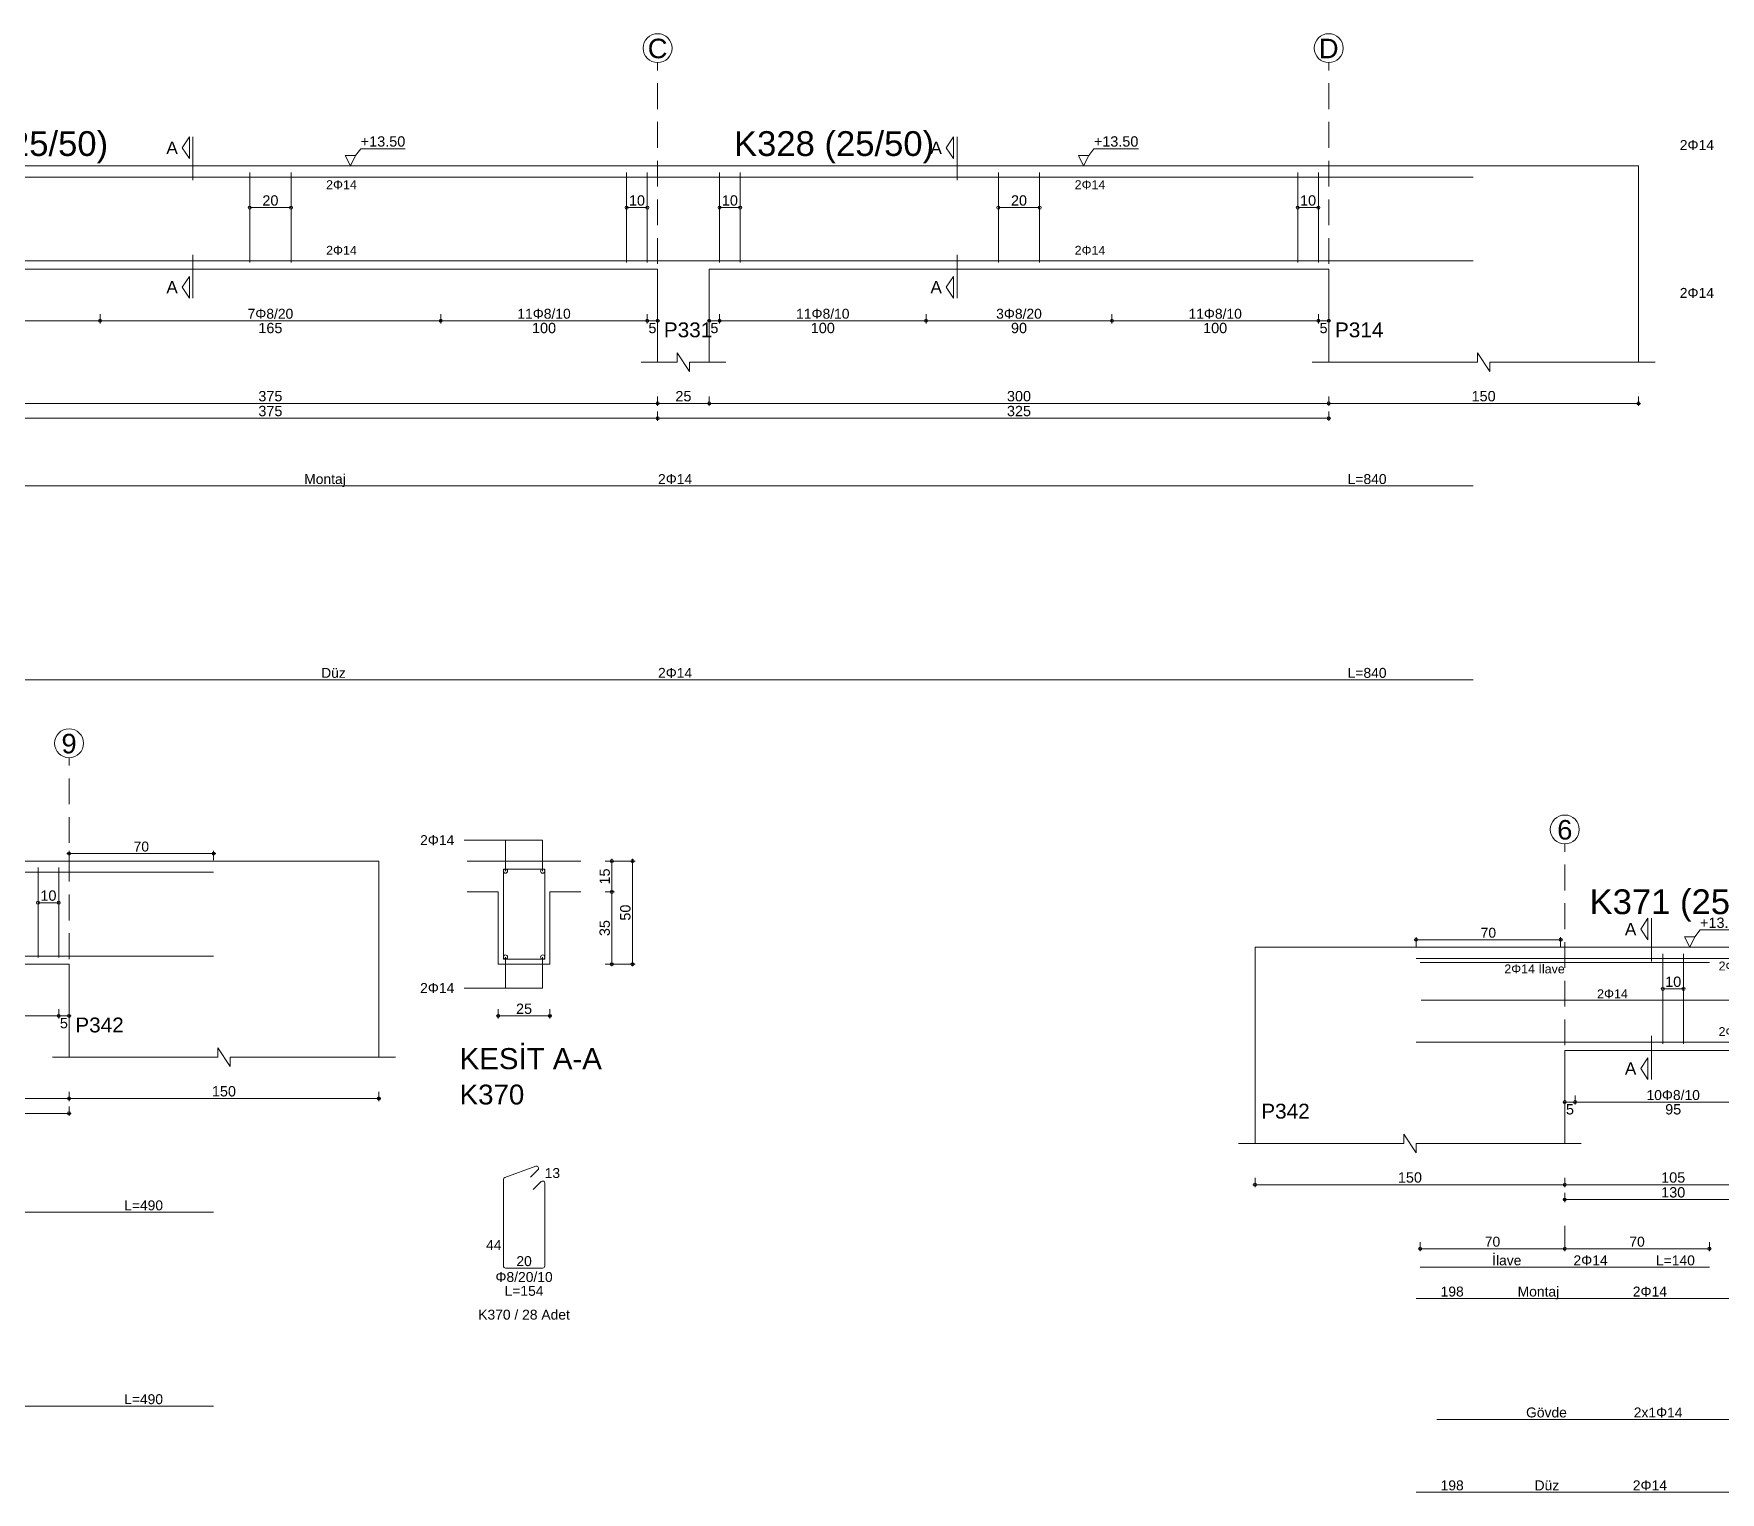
# Model space of a CAD drawing. Header units: millimetres. Extents: x 23801 to 80069, y 9628 to 14137.
# Drawn here: x 75809 to 77034, y 11961 to 13020 of the extents above; entities that cross this region are included whole.
import ezdxf

# ---------------------------------------------------------------- set-up
doc = ezdxf.new("R2010")
doc.units = ezdxf.units.MM
doc.linetypes.add('DASHDOT2', pattern=[12.7, 6.35, -3.175, 0, -3.175])
doc.linetypes.add('DASHED4', pattern=[18.75, 12.5, -6.25])
doc.layers.add('aks', color=251, linetype='DASHDOT2', lineweight=35)
for name, color, linetype in [('Donatı Topl. Uzun. Yazısı', 7, 'Continuous'), ('Donatı Uz. Yazısı', 7, 'Continuous'), ('Donatı Yazısı', 7, 'Continuous'), ('Donatı Çizgisi', 7, 'Continuous'), ('Kiriş', 7, 'Continuous'), ('Standart', 7, 'Continuous'), ('Ölçülendirme', 7, 'Continuous')]:
    doc.layers.add(name, color=color, linetype=linetype)
doc.styles.add('arial_1_18', font='arial.ttf', dxfattribs={"height": 0.2})

# ---------------------------------------------------------------- blocks, each defined once
blk = doc.blocks.new('IDE213Entity7542')
at = {"layer": 'aks', "color": 30, "linetype": 'DASHED4', "lineweight": 5}
for points in [[(13192.88, 2001.7), (13192.88, 2136.7)], [(13517.88, 2001.7), (13517.88, 2136.7)]]:
    blk.add_lwpolyline(points, dxfattribs=at)
at = {"layer": 'aks', "color": 1, "linetype": 'Continuous', "lineweight": 5}
for centre in [(13192.88, 2143.7), (13517.88, 2143.7)]:
    blk.add_circle(centre, 7, dxfattribs=at)
at = {"layer": 'Donatı Çizgisi', "color": 5, "linetype": 'Continuous', "lineweight": 5}
for points in [[(12995.38, 2039.9), (12995.38, 2083.5)], [(13015.38, 2039.9), (13015.38, 2083.5)], [(13177.88, 2039.9), (13177.88, 2083.5)], [(13187.88, 2039.9), (13187.88, 2083.5)], [(13222.88, 2039.9), (13222.88, 2083.5)], [(13232.88, 2039.9), (13232.88, 2083.5)], [(13357.88, 2039.9), (13357.88, 2083.5)], [(13377.88, 2039.9), (13377.88, 2083.5)], [(13502.88, 2039.9), (13502.88, 2083.5)], [(13512.88, 2039.9), (13512.88, 2083.5)], [(12747.88, 2081.3), (13587.88, 2081.3)], [(12747.88, 2040.7), (13587.88, 2040.7)], [(12747.88, 1931.7), (13587.88, 1931.7)], [(12747.88, 1837.85), (13587.88, 1837.85)]]:
    blk.add_lwpolyline(points, dxfattribs=at)
at = {"layer": 'Kiriş', "color": 1, "linetype": 'Continuous', "lineweight": 5}
for points in [[(12667.88, 2086.7), (13667.88, 2086.7)], [(13667.88, 1991.7), (13667.88, 2086.7)], [(12817.88, 2036.7), (13192.88, 2036.7)], [(13192.88, 1991.7), (13192.88, 2036.7)], [(13217.88, 2036.7), (13517.88, 2036.7)], [(13217.88, 1991.7), (13217.88, 2036.7)], [(13517.88, 1991.7), (13517.88, 2036.7)], [(13208.38, 1987.2), (13202.38, 1996.2)], [(13202.38, 1991.7), (13202.38, 1996.2)], [(13595.88, 1987.2), (13589.88, 1996.2)], [(13589.88, 1991.7), (13589.88, 1996.2)], [(13184.88, 1991.7), (13202.38, 1991.7)], [(13208.38, 1991.7), (13225.88, 1991.7)], [(13208.38, 1987.2), (13208.38, 1991.7)], [(13509.88, 1991.7), (13589.88, 1991.7)], [(13595.88, 1991.7), (13675.88, 1991.7)], [(13595.88, 1987.2), (13595.88, 1991.7)]]:
    blk.add_lwpolyline(points, dxfattribs=at)
at = {"layer": 'Ölçülendirme', "color": 1, "linetype": 'Continuous', "lineweight": 5}
for points in [[(12962.63, 2095.45), (12966.13, 2100.7)], [(12966.13, 2090.2), (12966.13, 2100.7)], [(12967.88, 2079.7), (12967.88, 2100.7)], [(13332.63, 2095.45), (13336.13, 2100.7)], [(13336.13, 2090.2), (13336.13, 2100.7)], [(13337.88, 2079.7), (13337.88, 2100.7)], [(12966.13, 2090.2), (12962.63, 2095.45)], [(13044.13, 2086.7), (13041.63, 2091.7)], [(13041.63, 2091.7), (13046.63, 2091.7)], [(13046.63, 2091.7), (13044.13, 2086.7)], [(13046.63, 2091.7), (13049.13, 2095.03)], [(13049.13, 2095.03), (13070.69, 2095.03)], [(13336.13, 2090.2), (13332.63, 2095.45)], [(13399.13, 2086.7), (13396.63, 2091.7)], [(13396.63, 2091.7), (13401.63, 2091.7)], [(13401.63, 2091.7), (13399.13, 2086.7)], [(13401.63, 2091.7), (13404.13, 2095.03)], [(13404.13, 2095.03), (13425.69, 2095.03)], [(13044.13, 2086.7), (13044.13, 2086.7)], [(13399.13, 2086.7), (13399.13, 2086.7)], [(12995.38, 2066.5), (13015.38, 2066.5)], [(13177.88, 2066.5), (13187.88, 2066.5)], [(13222.88, 2066.5), (13232.88, 2066.5)], [(13357.88, 2066.5), (13377.88, 2066.5)], [(13502.88, 2066.5), (13512.88, 2066.5)], [(12967.88, 2022.7), (12967.88, 2043.7)], [(13337.88, 2022.7), (13337.88, 2043.7)], [(12962.63, 2027.95), (12966.13, 2033.2)], [(12966.13, 2022.7), (12962.63, 2027.95)], [(12966.13, 2022.7), (12966.13, 2033.2)], [(13332.63, 2027.95), (13336.13, 2033.2)], [(13336.13, 2022.7), (13332.63, 2027.95)], [(13336.13, 2022.7), (13336.13, 2033.2)], [(12816.88, 2011.7), (13193.88, 2011.7)], [(12922.88, 2010.45), (12922.88, 2014.95)], [(13087.88, 2010.45), (13087.88, 2014.95)], [(13187.88, 2010.45), (13187.88, 2014.95)], [(13192.88, 2010.45), (13192.88, 2014.95)], [(13216.88, 2011.7), (13518.88, 2011.7)], [(13217.88, 2010.45), (13217.88, 2014.95)], [(13222.88, 2010.45), (13222.88, 2014.95)], [(13322.88, 2010.45), (13322.88, 2014.95)], [(13412.88, 2010.45), (13412.88, 2014.95)], [(13512.88, 2010.45), (13512.88, 2014.95)], [(13517.88, 2010.45), (13517.88, 2014.95)], [(12666.88, 1971.7), (13668.88, 1971.7)], [(13192.88, 1970.45), (13192.88, 1974.95)], [(13217.88, 1970.45), (13217.88, 1974.95)], [(13517.88, 1970.45), (13517.88, 1974.95)], [(13667.88, 1970.45), (13667.88, 1974.95)], [(12816.88, 1964.5), (13518.88, 1964.5)], [(13192.88, 1963.25), (13192.88, 1967.75)], [(13517.88, 1963.25), (13517.88, 1967.75)]]:
    blk.add_lwpolyline(points, dxfattribs=at)
for centre in [(12995.38, 2066.5), (13015.38, 2066.5), (13177.88, 2066.5), (13187.88, 2066.5), (13222.88, 2066.5), (13232.88, 2066.5), (13357.88, 2066.5), (13377.88, 2066.5), (13502.88, 2066.5), (13512.88, 2066.5), (12922.88, 2011.7), (12922.88, 2011.7), (13087.88, 2011.7), (13087.88, 2011.7), (13187.88, 2011.7), (13187.88, 2011.7), (13192.88, 2011.7), (13217.88, 2011.7), (13222.88, 2011.7), (13222.88, 2011.7), (13322.88, 2011.7), (13322.88, 2011.7), (13412.88, 2011.7), (13412.88, 2011.7), (13512.88, 2011.7), (13512.88, 2011.7), (13517.88, 2011.7), (13192.88, 1971.7), (13192.88, 1971.7), (13217.88, 1971.7), (13217.88, 1971.7), (13517.88, 1971.7), (13517.88, 1971.7), (13667.88, 1971.7), (13192.88, 1964.5), (13192.88, 1964.5), (13517.88, 1964.5)]:
    blk.add_circle(centre, 0.75, dxfattribs=at)
at = {"layer": 'aks', "color": 1, "linetype": 'Continuous', "lineweight": 5, "style": 'arial_1_18'}
for s, p in [('C', (13188.12, 2138.82)), ('D', (13513.12, 2138.82))]:
    blk.add_text(s, height=9.45, dxfattribs=at).set_placement(p)
at = {"layer": 'Donatı Topl. Uzun. Yazısı', "color": 1, "linetype": 'Continuous', "lineweight": 5, "style": 'arial_1_18'}
for p in [(13527.05, 1932.66), (13527.05, 1838.81)]:
    blk.add_text('L=840', height=4.8, dxfattribs=at).set_placement(p)
at = {"layer": 'Donatı Yazısı', "color": 5, "linetype": 'Continuous', "lineweight": 5, "style": 'arial_1_18'}
for p in [(13687.88, 2094.4), (13687.88, 2022.8), (13193.08, 1932.66), (13193.08, 1838.81)]:
    blk.add_text('2Φ14', height=4.8, dxfattribs=at).set_placement(p)
for p in [(13032.34, 2075.42), (13394.84, 2075.42), (13032.34, 2043.66), (13394.84, 2043.66)]:
    blk.add_text('2Φ14', height=4.32, rotation=360, dxfattribs=at).set_placement(p)
at = {"layer": 'Donatı Yazısı', "color": 1, "linetype": 'Continuous', "lineweight": 5, "style": 'arial_1_18'}
for s, p in [('Montaj', (13021.75, 1932.66)), ('Düz', (13029.96, 1838.81))]:
    blk.add_text(s, height=4.8, dxfattribs=at).set_placement(p)
at = {"layer": 'Kiriş', "color": 1, "linetype": 'Continuous', "lineweight": 5, "style": 'arial_1_18'}
for s, height, p in [('K327 (25/50)', 12, (12829.88, 2091.5)), ('K328 (25/50)', 12, (13229.88, 2091.5)), ('P331', 7.2, (13195.88, 2003.7)), ('P314', 7.2, (13520.88, 2003.7))]:
    blk.add_text(s, height=height, dxfattribs=at).set_placement(p)
at = {"layer": 'Ölçülendirme', "color": 1, "linetype": 'Continuous', "lineweight": 5, "style": 'arial_1_18'}
for s, height, p in [('+13.50', 5, (13049.13, 2096.03)), ('+13.50', 5, (13404.13, 2096.03)), ('A', 5.95, (12954.99, 2092.48)), ('A', 5.95, (13324.99, 2092.48)), ('A', 5.95, (12954.99, 2024.98)), ('A', 5.95, (13324.99, 2024.98)), ('165', 5, (12999.55, 2005.7)), ('100', 5, (13132.05, 2005.7)), ('5', 5, (13188.44, 2005.7)), ('5', 5, (13218.44, 2005.7)), ('100', 5, (13267.05, 2005.7)), ('90', 5, (13364, 2005.7)), ('100', 5, (13457.05, 2005.7)), ('5', 5, (13513.44, 2005.7)), ('375', 5, (12999.55, 1972.7)), ('25', 5, (13201.5, 1972.7)), ('300', 5, (13362.05, 1972.7)), ('150', 5, (13587.05, 1972.7)), ('375', 5, (12999.55, 1965.5)), ('325', 5, (13362.05, 1965.5))]:
    blk.add_text(s, height=height, dxfattribs=at).set_placement(p)
for s, p in [('20', (13001.5, 2067.46)), ('10', (13179, 2067.46)), ('10', (13224, 2067.46)), ('20', (13364, 2067.46)), ('10', (13504, 2067.46))]:
    blk.add_text(s, height=5, rotation=360, dxfattribs=at).set_placement(p)
at = {"layer": 'Ölçülendirme', "color": 5, "linetype": 'Continuous', "lineweight": 5, "style": 'arial_1_18'}
for s, p in [('7Φ8/20', (12994.32, 2012.7)), ('11Φ8/10', (13124.95, 2012.7)), ('11Φ8/10', (13259.95, 2012.7)), ('3Φ8/20', (13356.82, 2012.7)), ('11Φ8/10', (13449.95, 2012.7))]:
    blk.add_text(s, height=4.8, dxfattribs=at).set_placement(p)
blk = doc.blocks.new('IDE213Entity7572')
at = {"layer": 'aks', "color": 30, "linetype": 'DASHED4', "lineweight": 5}
blk.add_lwpolyline([(12903.61, 1648.65), (12903.61, 1783.65)], dxfattribs=at)
at = {"layer": 'aks', "color": 1, "linetype": 'Continuous', "lineweight": 5}
blk.add_circle((12903.61, 1790.65), 7, dxfattribs=at)
at = {"layer": 'Donatı Çizgisi', "color": 5, "linetype": 'Continuous', "lineweight": 5}
for points in [[(12483.61, 1728.25), (12973.61, 1728.25)], [(12888.61, 1686.85), (12888.61, 1730.45)], [(12898.61, 1686.85), (12898.61, 1730.45)], [(13113.94, 1686.15), (13113.94, 1729.75)], [(13113.94, 1729.75), (13133.94, 1729.75)], [(13133.94, 1686.15), (13133.94, 1729.75)], [(12483.61, 1687.65), (12973.61, 1687.65)], [(13113.94, 1686.15), (13133.94, 1686.15)], [(13114.62, 1580.39), (13129.62, 1585.86)], [(13113.94, 1537.57), (13113.94, 1579.44)], [(13127.05, 1580.54), (13130.69, 1584.18)], [(13128.43, 1574.63), (13132.2, 1578.41)], [(13133.94, 1537.57), (13133.94, 1577.69)], [(12483.61, 1563.55), (12973.61, 1563.55)], [(13114.96, 1536.55), (13132.92, 1536.55)], [(12483.61, 1469.7), (12973.61, 1469.7)]]:
    blk.add_lwpolyline(points, dxfattribs=at)
for centre in [(13114.94, 1728.75), (13132.94, 1728.75), (13114.94, 1687.15), (13132.94, 1687.15)]:
    blk.add_circle(centre, 1, dxfattribs=at)
for centre, start, end in [((13129.97, 1584.9), 315, 110), ((13114.96, 1579.44), 110, 180), ((13132.92, 1577.69), 0, 135), ((13114.96, 1537.57), 180, 270), ((13132.92, 1537.57), 270, 0)]:
    blk.add_arc(centre, 1.02, start, end, dxfattribs=at)
at = {"layer": 'Kiriş', "color": 1, "linetype": 'Continuous', "lineweight": 5}
for points in [[(12553.61, 1733.65), (13053.61, 1733.65)], [(13053.61, 1638.65), (13053.61, 1733.65)], [(13096.44, 1733.65), (13151.44, 1733.65)], [(13096.44, 1718.65), (13111.44, 1718.65)], [(13111.44, 1683.65), (13111.44, 1718.65)], [(13136.44, 1718.65), (13151.44, 1718.65)], [(13136.44, 1683.65), (13136.44, 1718.65)], [(12553.61, 1683.65), (12903.61, 1683.65)], [(12903.61, 1638.65), (12903.61, 1683.65)], [(13111.44, 1683.65), (13136.44, 1683.65)], [(12981.61, 1634.15), (12975.61, 1643.15)], [(12975.61, 1638.65), (12975.61, 1643.15)], [(12895.61, 1638.65), (12975.61, 1638.65)], [(12981.61, 1638.65), (13061.61, 1638.65)], [(12981.61, 1634.15), (12981.61, 1638.65)]]:
    blk.add_lwpolyline(points, dxfattribs=at)
at = {"layer": 'Ölçülendirme', "color": 1, "linetype": 'Continuous', "lineweight": 5}
for points in [[(13094.94, 1743.75), (13132.94, 1743.75)], [(13114.94, 1728.75), (13114.94, 1743.75)], [(13132.94, 1728.75), (13132.94, 1743.75)], [(12902.61, 1737.25), (12974.61, 1737.25)], [(12903.61, 1734), (12903.61, 1738.5)], [(12973.61, 1734), (12973.61, 1738.5)], [(13163.19, 1733.65), (13177.69, 1733.65)], [(13166.44, 1682.65), (13166.44, 1734.65)], [(13176.44, 1682.65), (13176.44, 1734.65)], [(13163.19, 1718.65), (13167.69, 1718.65)], [(12888.61, 1713.45), (12898.61, 1713.45)], [(13114.94, 1672.15), (13114.94, 1687.15)], [(13132.94, 1672.15), (13132.94, 1687.15)], [(13163.19, 1683.65), (13177.69, 1683.65)], [(13094.94, 1672.15), (13132.94, 1672.15)], [(12552.61, 1658.65), (12904.61, 1658.65)], [(12898.61, 1657.4), (12898.61, 1661.9)], [(12903.61, 1657.4), (12903.61, 1661.9)], [(13110.44, 1658.65), (13137.44, 1658.65)], [(13111.44, 1657.4), (13111.44, 1661.9)], [(13136.44, 1657.4), (13136.44, 1661.9)], [(12297.61, 1618.65), (13054.61, 1618.65)], [(12903.61, 1617.4), (12903.61, 1621.9)], [(13053.61, 1617.4), (13053.61, 1621.9)], [(12552.61, 1611.45), (12904.61, 1611.45)], [(12903.61, 1610.2), (12903.61, 1614.7)]]:
    blk.add_lwpolyline(points, dxfattribs=at)
for centre in [(12903.61, 1737.25), (12973.61, 1737.25), (13166.44, 1733.65), (13176.44, 1733.65), (13166.44, 1718.65), (12888.61, 1713.45), (12898.61, 1713.45), (13166.44, 1683.65), (13176.44, 1683.65), (12898.61, 1658.65), (12898.61, 1658.65), (12903.61, 1658.65), (13111.44, 1658.65), (13136.44, 1658.65), (12903.61, 1618.65), (12903.61, 1618.65), (13053.61, 1618.65), (12903.61, 1611.45)]:
    blk.add_circle(centre, 0.75, dxfattribs=at)
at = {"layer": 'aks', "color": 1, "linetype": 'Continuous', "lineweight": 5, "style": 'arial_1_18'}
blk.add_text('9', height=9.45, dxfattribs=at).set_placement((12899.94, 1785.77))
at = {"layer": 'Donatı Topl. Uzun. Yazısı', "color": 1, "linetype": 'Continuous', "lineweight": 5, "style": 'arial_1_18'}
for s, p in [('L=490', (12930.28, 1564.51)), ('L=154', (13114.53, 1523.11)), ('L=490', (12930.28, 1470.66))]:
    blk.add_text(s, height=4.8, dxfattribs=at).set_placement(p)
at = {"layer": 'Donatı Uz. Yazısı', "color": 1, "linetype": 'Continuous', "lineweight": 5, "style": 'arial_1_18'}
for s, p in [('13', (13133.94, 1580.15)), ('44', (13105.53, 1545.27)), ('20', (13120.22, 1537.51))]:
    blk.add_text(s, height=4.8, dxfattribs=at).set_placement(p)
at = {"layer": 'Donatı Yazısı', "color": 5, "linetype": 'Continuous', "lineweight": 5, "style": 'arial_1_18'}
for s, p in [('2Φ14', (13073.61, 1741.35)), ('2Φ14', (13073.61, 1669.75)), ('Φ8/20/10', (13110.08, 1529.83)), ('K370 / 28 Adet', (13101.76, 1511.59))]:
    blk.add_text(s, height=4.8, dxfattribs=at).set_placement(p)
at = {"layer": 'Kiriş', "color": 1, "linetype": 'Continuous', "lineweight": 5, "style": 'arial_1_18'}
for s, height, p in [('P342', 7.2, (12906.61, 1650.65)), ('KESİT A-A', 10.2, (13092.74, 1632.85)), ('K370', 9.6, (13092.74, 1615.77))]:
    blk.add_text(s, height=height, dxfattribs=at).set_placement(p)
at = {"layer": 'Ölçülendirme', "color": 1, "linetype": 'Continuous', "lineweight": 5, "style": 'arial_1_18'}
for s, height, p in [('70', 4.8, (12934.88, 1738.25)), ('25', 5, (13120.06, 1659.61)), ('5', 5, (12899.17, 1652.65)), ('150', 5, (12972.78, 1619.65))]:
    blk.add_text(s, height=height, dxfattribs=at).set_placement(p)
for s, rotation, p in [('15', 90, (13165.48, 1722.27)), ('10', 360, (12889.73, 1714.41)), ('50', 90, (13175.48, 1704.77)), ('35', 90, (13165.48, 1697.27))]:
    blk.add_text(s, height=5, rotation=rotation, dxfattribs=at).set_placement(p)
blk = doc.blocks.new('IDE213Entity7573')
at = {"layer": 'aks', "color": 30, "linetype": 'DASHED4', "lineweight": 5}
for points in [[(13595.45, 1648.65), (13595.45, 1783.65)], [(13725.45, 1648.65), (13725.45, 1783.65)], [(13595.45, 1587.65), (13595.45, 1598.65)]]:
    blk.add_lwpolyline(points, dxfattribs=at)
at = {"layer": 'aks', "color": 1, "linetype": 'Continuous', "lineweight": 5}
for centre in [(13595.45, 1790.65), (13725.45, 1790.65)]:
    blk.add_circle(centre, 7, dxfattribs=at)
at = {"layer": 'Donatı Çizgisi', "color": 5, "linetype": 'Continuous', "lineweight": 5}
for points in [[(13523.45, 1728.25), (13721.45, 1728.25)], [(13525.45, 1726.25), (13665.45, 1726.25)], [(13642.95, 1686.85), (13642.95, 1730.45)], [(13652.95, 1686.85), (13652.95, 1730.45)], [(13721.45, 1686.25), (13721.45, 1729.65)], [(13792.87, 1686.15), (13792.87, 1729.75)], [(13792.87, 1729.75), (13812.87, 1729.75)], [(13812.87, 1686.15), (13812.87, 1729.75)], [(13525.95, 1707.95), (13720.95, 1707.95)], [(13523.45, 1687.65), (13721.45, 1687.65)], [(13792.87, 1686.15), (13812.87, 1686.15)], [(13793.54, 1580.39), (13808.55, 1585.86)], [(13525.45, 1578.65), (13665.45, 1578.65)], [(13792.87, 1537.57), (13792.87, 1579.44)], [(13805.98, 1580.54), (13809.62, 1584.18)], [(13807.36, 1574.63), (13811.13, 1578.41)], [(13812.87, 1537.57), (13812.87, 1577.69)], [(13523.45, 1563.55), (13721.45, 1563.55)], [(13721.45, 1521.55), (13721.45, 1563.55)], [(13793.89, 1536.55), (13811.85, 1536.55)], [(13721.45, 1469.7), (13721.45, 1511.7)], [(13533.45, 1505), (13713.45, 1505)], [(13523.45, 1469.7), (13721.45, 1469.7)]]:
    blk.add_lwpolyline(points, dxfattribs=at)
for centre in [(13793.87, 1728.75), (13799.87, 1728.75), (13805.87, 1728.75), (13811.87, 1728.75), (13793.87, 1707.95), (13811.87, 1707.95), (13793.87, 1687.15), (13811.87, 1687.15)]:
    blk.add_circle(centre, 1, dxfattribs=at)
for centre, start, end in [((13808.9, 1584.9), 315, 110), ((13793.89, 1579.44), 110, 180), ((13811.85, 1577.69), 0, 135), ((13793.89, 1537.57), 180, 270), ((13811.85, 1537.57), 270, 0)]:
    blk.add_arc(centre, 1.02, start, end, dxfattribs=at)
at = {"layer": 'Kiriş', "color": 1, "linetype": 'Continuous', "lineweight": 5}
for points in [[(13445.45, 1733.65), (13725.45, 1733.65)], [(13445.45, 1638.65), (13445.45, 1733.65)], [(13725.45, 1683.65), (13725.45, 1733.65)], [(13775.37, 1733.65), (13830.37, 1733.65)], [(13775.37, 1718.65), (13790.37, 1718.65)], [(13790.37, 1683.65), (13790.37, 1718.65)], [(13815.37, 1718.65), (13830.37, 1718.65)], [(13815.37, 1683.65), (13815.37, 1718.65)], [(13595.45, 1683.65), (13725.45, 1683.65)], [(13595.45, 1638.65), (13595.45, 1683.65)], [(13790.37, 1683.65), (13815.37, 1683.65)], [(13523.45, 1634.15), (13517.45, 1643.15)], [(13517.45, 1638.65), (13517.45, 1643.15)], [(13437.45, 1638.65), (13517.45, 1638.65)], [(13523.45, 1638.65), (13603.45, 1638.65)], [(13523.45, 1634.15), (13523.45, 1638.65)]]:
    blk.add_lwpolyline(points, dxfattribs=at)
at = {"layer": 'Kiriş', "color": 1, "linetype": 'DASHED4', "lineweight": 5}
for points in [[(13700.45, 1683.65), (13700.45, 1733.65)], [(13725.45, 1683.65), (13725.45, 1733.65)]]:
    blk.add_lwpolyline(points, dxfattribs=at)
at = {"layer": 'Ölçülendirme', "color": 1, "linetype": 'Continuous', "lineweight": 5}
for points in [[(13632.2, 1742.4), (13635.7, 1747.65)], [(13635.7, 1737.15), (13632.2, 1742.4)], [(13635.7, 1737.15), (13635.7, 1747.65)], [(13637.45, 1726.65), (13637.45, 1747.65)], [(13658.45, 1738.65), (13660.95, 1741.98)], [(13660.95, 1741.98), (13682.51, 1741.98)], [(13773.87, 1743.75), (13811.87, 1743.75)], [(13793.87, 1728.75), (13793.87, 1743.75)], [(13799.87, 1728.75), (13799.87, 1743.75)], [(13805.87, 1728.75), (13805.87, 1743.75)], [(13811.87, 1728.75), (13811.87, 1743.75)], [(13522.45, 1737.25), (13594.45, 1737.25)], [(13523.45, 1734), (13523.45, 1738.5)], [(13593.45, 1734), (13593.45, 1738.5)], [(13655.95, 1733.65), (13653.45, 1738.65)], [(13653.45, 1738.65), (13658.45, 1738.65)], [(13658.45, 1738.65), (13655.95, 1733.65)], [(13655.95, 1733.65), (13655.95, 1733.65)], [(13842.12, 1733.65), (13856.62, 1733.65)], [(13845.37, 1682.65), (13845.37, 1734.65)], [(13855.37, 1682.65), (13855.37, 1734.65)], [(13842.12, 1718.65), (13846.62, 1718.65)], [(13642.95, 1713.45), (13652.95, 1713.45)], [(13773.87, 1712.95), (13811.87, 1712.95)], [(13793.87, 1707.95), (13793.87, 1712.95)], [(13811.87, 1707.95), (13811.87, 1712.95)], [(13637.45, 1669.65), (13637.45, 1690.65)], [(13793.87, 1672.15), (13793.87, 1687.15)], [(13811.87, 1672.15), (13811.87, 1687.15)], [(13842.12, 1683.65), (13856.62, 1683.65)], [(13632.2, 1674.9), (13635.7, 1680.15)], [(13635.7, 1669.65), (13632.2, 1674.9)], [(13635.7, 1669.65), (13635.7, 1680.15)], [(13773.87, 1672.15), (13811.87, 1672.15)], [(13594.45, 1658.65), (13726.45, 1658.65)], [(13595.45, 1657.4), (13595.45, 1661.9)], [(13600.45, 1657.4), (13600.45, 1661.9)], [(13695.45, 1657.4), (13695.45, 1661.9)], [(13700.45, 1657.4), (13700.45, 1661.9)], [(13725.45, 1657.4), (13725.45, 1661.9)], [(13789.37, 1658.65), (13816.37, 1658.65)], [(13790.37, 1657.4), (13790.37, 1661.9)], [(13815.37, 1657.4), (13815.37, 1661.9)], [(13444.45, 1618.65), (13726.45, 1618.65)], [(13445.45, 1617.4), (13445.45, 1621.9)], [(13595.45, 1617.4), (13595.45, 1621.9)], [(13700.45, 1617.4), (13700.45, 1621.9)], [(13725.45, 1617.4), (13725.45, 1621.9)], [(13594.45, 1611.45), (13726.45, 1611.45)], [(13595.45, 1610.2), (13595.45, 1614.7)], [(13725.45, 1610.2), (13725.45, 1614.7)], [(13524.45, 1587.65), (13596.45, 1587.65)], [(13525.45, 1586.4), (13525.45, 1590.9)], [(13594.45, 1587.65), (13666.45, 1587.65)], [(13595.45, 1586.4), (13595.45, 1590.9)], [(13595.45, 1586.4), (13595.45, 1590.9)], [(13665.45, 1586.4), (13665.45, 1590.9)]]:
    blk.add_lwpolyline(points, dxfattribs=at)
for centre in [(13523.45, 1737.25), (13593.45, 1737.25), (13845.37, 1733.65), (13855.37, 1733.65), (13845.37, 1718.65), (13642.95, 1713.45), (13652.95, 1713.45), (13845.37, 1683.65), (13855.37, 1683.65), (13595.45, 1658.65), (13600.45, 1658.65), (13600.45, 1658.65), (13695.45, 1658.65), (13695.45, 1658.65), (13700.45, 1658.65), (13700.45, 1658.65), (13725.45, 1658.65), (13790.37, 1658.65), (13815.37, 1658.65), (13445.45, 1618.65), (13595.45, 1618.65), (13595.45, 1618.65), (13700.45, 1618.65), (13700.45, 1618.65), (13725.45, 1618.65), (13595.45, 1611.45), (13725.45, 1611.45), (13525.45, 1587.65), (13595.45, 1587.65), (13595.45, 1587.65), (13665.45, 1587.65)]:
    blk.add_circle(centre, 0.75, dxfattribs=at)
at = {"layer": 'aks', "color": 1, "linetype": 'Continuous', "lineweight": 5, "style": 'arial_1_18'}
for s, p in [('6', (13591.78, 1785.77)), ('3', (13721.78, 1785.77))]:
    blk.add_text(s, height=9.45, dxfattribs=at).set_placement(p)
at = {"layer": 'Donatı Topl. Uzun. Yazısı', "color": 1, "linetype": 'Continuous', "lineweight": 5, "style": 'arial_1_18'}
for s, p in [('L=140', (13639.62, 1579.61)), ('L=240', (13692.72, 1564.51)), ('L=154', (13793.45, 1523.11)), ('L=195', (13685.62, 1505.96)), ('L=240', (13692.72, 1470.66))]:
    blk.add_text(s, height=4.8, dxfattribs=at).set_placement(p)
at = {"layer": 'Donatı Uz. Yazısı', "color": 1, "linetype": 'Continuous', "lineweight": 5, "style": 'arial_1_18'}
for s, p in [('13', (13812.87, 1580.15)), ('198', (13535.33, 1564.51)), ('42', (13722.41, 1542.55)), ('44', (13784.45, 1545.27)), ('20', (13799.14, 1537.51)), ('42', (13722.41, 1490.7)), ('198', (13535.33, 1470.66))]:
    blk.add_text(s, height=4.8, dxfattribs=at).set_placement(p)
at = {"layer": 'Donatı Yazısı', "color": 5, "linetype": 'Continuous', "lineweight": 5, "style": 'arial_1_18'}
for s, height, p in [('4Φ14', 4.8, (13752.54, 1741.35)), ('2Φ14 İlave', 4.32, (13566.14, 1720.97)), ('2x1Φ14', 4.8, (13745.45, 1710.55)), ('2Φ14', 4.8, (13752.54, 1669.75)), ('2Φ14', 4.8, (13599.65, 1579.61)), ('2Φ14', 4.8, (13628.39, 1564.51)), ('Φ8/10', 4.8, (13793.67, 1529.83)), ('K371 / 10 Adet', 4.8, (13780.69, 1511.59)), ('2x1Φ14', 4.8, (13628.85, 1505.96)), ('2Φ14', 4.8, (13628.39, 1470.66))]:
    blk.add_text(s, height=height, dxfattribs=at).set_placement(p)
for p in [(13669.91, 1722.37), (13611.11, 1708.91), (13669.91, 1690.61)]:
    blk.add_text('2Φ14', height=4.32, rotation=360, dxfattribs=at).set_placement(p)
at = {"layer": 'Donatı Yazısı', "color": 1, "linetype": 'Continuous', "lineweight": 5, "style": 'arial_1_18'}
for s, p in [('İlave', (13560.29, 1579.61)), ('Montaj', (13572.62, 1564.51)), ('Gövde', (13576.7, 1505.96)), ('Düz', (13580.83, 1470.66))]:
    blk.add_text(s, height=4.8, dxfattribs=at).set_placement(p)
at = {"layer": 'Kiriş', "color": 1, "linetype": 'Continuous', "lineweight": 5, "style": 'arial_1_18'}
for s, height, p in [('K371 (25/50)', 12, (13607.45, 1749.65)), ('K306', 7.2, (13701.21, 1736.65)), ('P342', 7.2, (13448.45, 1650.65)), ('KESİT A-A', 10.2, (13771.67, 1632.85)), ('K371', 9.6, (13771.67, 1615.77))]:
    blk.add_text(s, height=height, dxfattribs=at).set_placement(p)
at = {"layer": 'Ölçülendirme', "color": 1, "linetype": 'Continuous', "lineweight": 5, "style": 'arial_1_18'}
for s, height, p in [('+13.50', 5, (13660.95, 1742.98)), ('70', 4.8, (13554.72, 1738.25)), ('A', 5.95, (13624.56, 1739.42)), ('A', 5.95, (13624.56, 1671.92)), ('25', 5, (13798.99, 1659.61)), ('5', 5, (13596.01, 1652.65)), ('95', 5, (13644.07, 1652.65)), ('5', 5, (13696.01, 1652.65)), ('25', 5, (13709.07, 1652.65)), ('150', 5, (13514.63, 1619.65)), ('105', 5, (13642.13, 1619.65)), ('130', 5, (13642.13, 1612.45)), ('25', 5, (13709.07, 1619.65))]:
    blk.add_text(s, height=height, dxfattribs=at).set_placement(p)
for s, rotation, p in [('15', 90, (13844.41, 1722.27)), ('10', 360, (13644.07, 1714.41)), ('50', 90, (13854.41, 1704.77)), ('35', 90, (13844.41, 1697.27))]:
    blk.add_text(s, height=5, rotation=rotation, dxfattribs=at).set_placement(p)
at = {"layer": 'Ölçülendirme', "color": 5, "linetype": 'Continuous', "lineweight": 5, "style": 'arial_1_18'}
for s, p in [('10Φ8/10', (13635.02, 1659.65)), ('70', (13556.72, 1588.65)), ('70', (13626.72, 1588.65))]:
    blk.add_text(s, height=4.8, dxfattribs=at).set_placement(p)

msp = doc.modelspace()

# ---------------------------------------------------------------- block references
at = {"layer": 'Standart', "xscale": 1.5, "yscale": 1.5, "zscale": 1.5}
for name, p in [('IDE213Entity7542', (56473, 9794.3)), ('IDE213Entity7572', (56479.4, 9819)), ('IDE213Entity7573', (56528.1, 9756.4))]:
    msp.add_blockref(name, p, dxfattribs=at)

doc.saveas('drawing.dxf')
